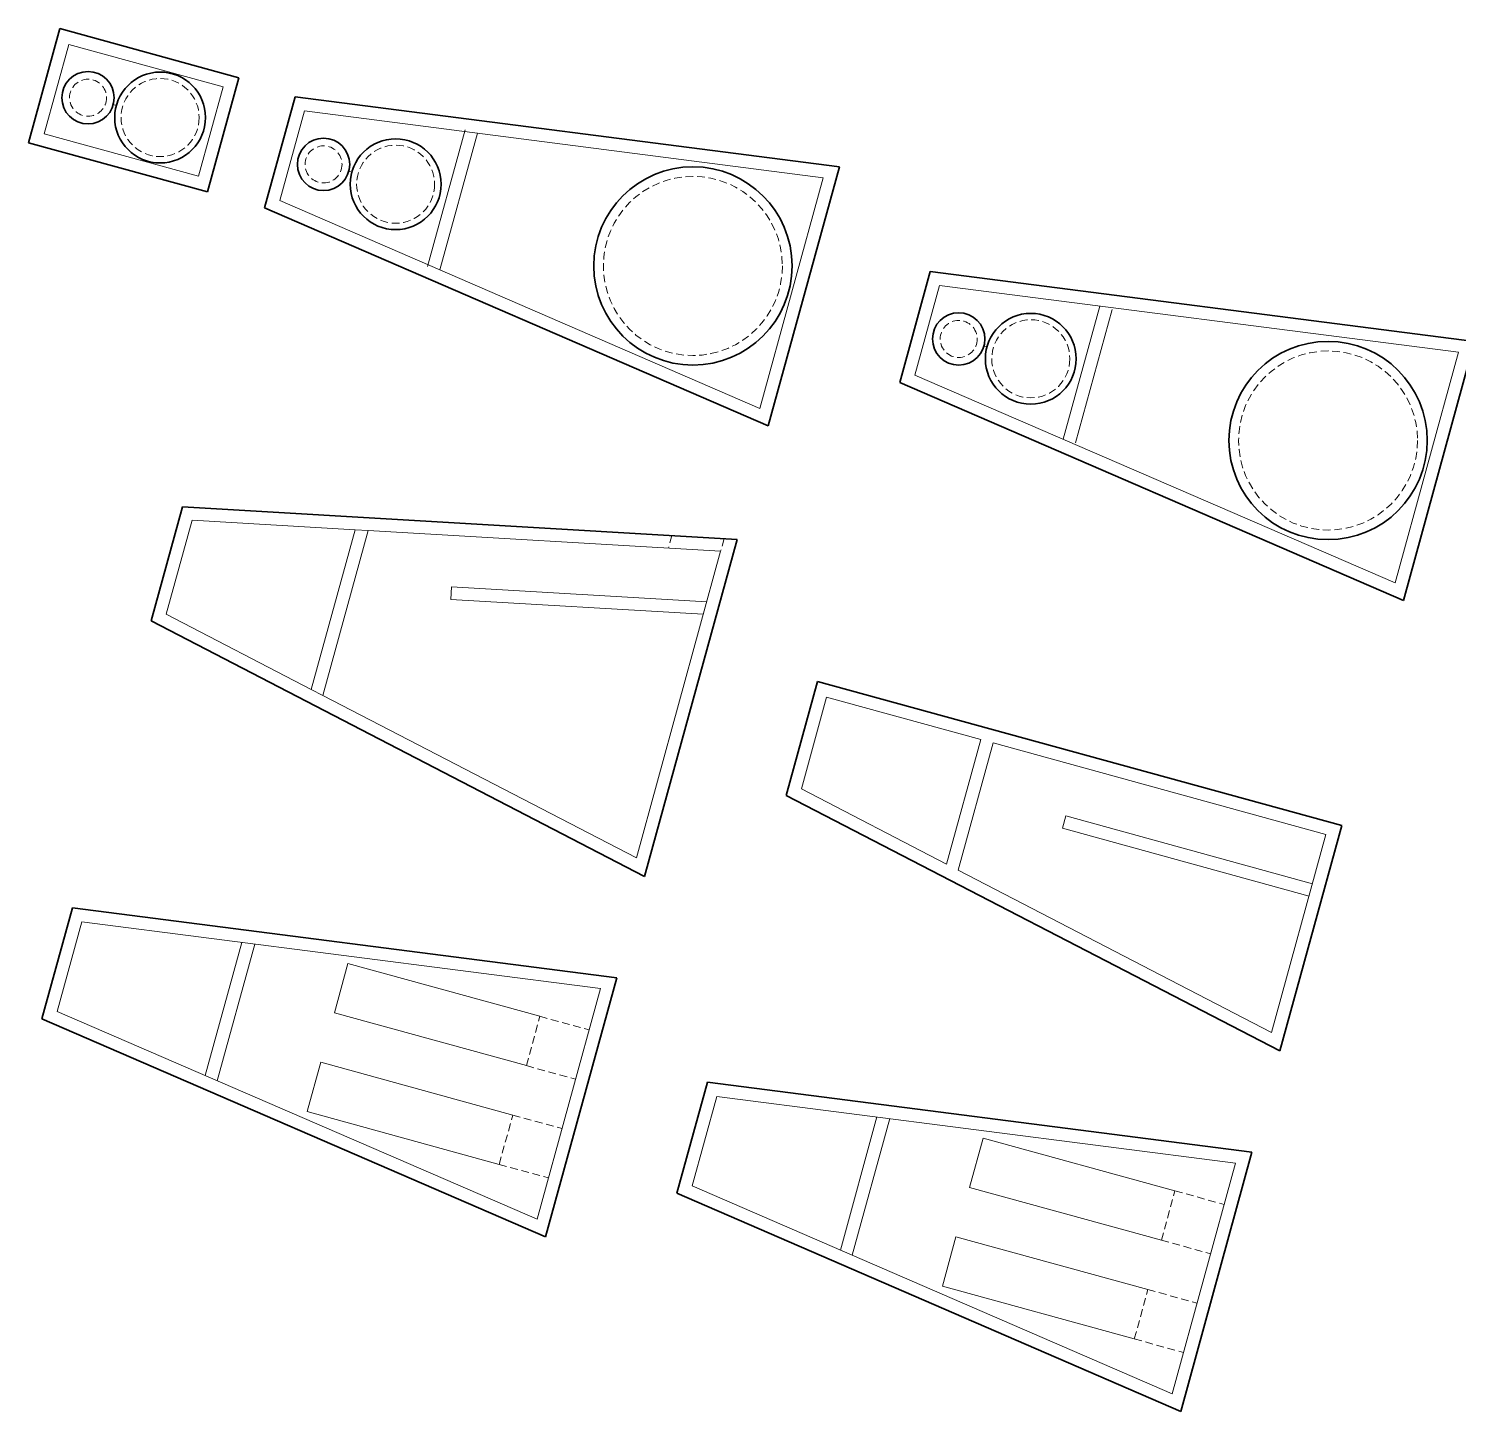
# Model space of a CAD drawing. Header units: feet. Extents: x 2106707 to 2106951, y 730618 to 730861.
# Drawn here: x 2106707.2 to 2106819, y 730650.2 to 730758.3 of the extents above; entities that cross this region are included whole.
import ezdxf

# ---------------------------------------------------------------- set-up
doc = ezdxf.new("R2010")
doc.units = ezdxf.units.FT
doc.header["$LTSCALE"] = 0.2
doc.linetypes.add('MEDIUM_DASHED', pattern=[4.5, 3, -1.5])
doc.layers.add('11', color=7, linetype='Continuous', lineweight=13)
doc.layers.add('33', color=7, linetype='MEDIUM_DASHED', lineweight=13)

msp = doc.modelspace()

# ---------------------------------------------------------------- linework, layer by layer
at = {"layer": '11', "lineweight": 35}
for p, q in [((2106709.611, 730758.2778), (2106707.1605, 730749.3583)), ((2106723.593, 730754.4365), (2106709.611, 730758.2778)), ((2106723.593, 730754.4365), (2106721.142, 730745.5173)), ((2106725.6093, 730744.2662), (2106727.9937, 730752.9448)), ((2106727.9937, 730752.9448), (2106770.5645, 730747.4712)), ((2106721.142, 730745.5173), (2106707.1605, 730749.3583)), ((2106765.001, 730727.2218), (2106770.5645, 730747.4712)), ((2106725.6093, 730744.2662), (2106765.001, 730727.2218)), ((2106775.2733, 730730.621), (2106777.6578, 730739.2995)), ((2106777.6578, 730739.2995), (2106820.2285, 730733.826)), ((2106814.665, 730713.5765), (2106820.2285, 730733.826)), ((2106775.2733, 730730.621), (2106814.665, 730713.5765)), ((2106719.1908, 730720.905), (2106716.7402, 730711.9855)), ((2106719.1908, 730720.905), (2106762.565, 730718.355)), ((2106762.565, 730718.355), (2106755.3275, 730692.0167)), ((2106755.3275, 730692.0167), (2106716.7402, 730711.9855)), ((2106768.8547, 730707.2597), (2106766.4043, 730698.3403)), ((2106809.8358, 730696.0005), (2106768.8547, 730707.2597)), ((2106804.9915, 730678.3715), (2106766.4043, 730698.3403)), ((2106809.8358, 730696.0005), (2106804.9915, 730678.3715)), ((2106708.1973, 730680.8923), (2106710.5817, 730689.5707)), ((2106710.5817, 730689.5707), (2106753.1525, 730684.0972)), ((2106747.589, 730663.8477), (2106753.1525, 730684.0972)), ((2106708.1973, 730680.8923), (2106747.589, 730663.8477)), ((2106757.8547, 730667.249), (2106760.2393, 730675.9275)), ((2106760.2393, 730675.9275), (2106802.81, 730670.454)), ((2106797.2465, 730650.2045), (2106802.81, 730670.454)), ((2106757.8547, 730667.249), (2106797.2465, 730650.2045))]:
    msp.add_line(p, q, dxfattribs=at)
at = {"layer": '11'}
for p, q in [((2106710.3103, 730757.0485), (2106708.3895, 730750.0578)), ((2106722.3638, 730753.7373), (2106710.3103, 730757.0485)), ((2106722.3638, 730753.7373), (2106720.4427, 730746.7463)), ((2106714.0215, 730752.2697), (2106713.7805, 730752.336)), ((2106726.8037, 730744.839), (2106728.728, 730751.8422)), ((2106728.728, 730751.8422), (2106769.2955, 730746.6262)), ((2106741.2857, 730750.3688), (2106738.3515, 730739.69)), ((2106720.4427, 730746.7463), (2106708.3895, 730750.0578)), ((2106742.25, 730750.1038), (2106739.3158, 730739.425)), ((2106732.4372, 730747.0573), (2106732.1963, 730747.1235)), ((2106764.3418, 730728.5965), (2106769.2955, 730746.6262)), ((2106726.8037, 730744.839), (2106764.3418, 730728.5965)), ((2106776.4677, 730731.1937), (2106778.392, 730738.197)), ((2106778.392, 730738.197), (2106818.9595, 730732.981)), ((2106790.9115, 730736.5872), (2106788.052, 730726.1813)), ((2106791.8758, 730736.3222), (2106789.0162, 730725.9163)), ((2106782.1012, 730733.412), (2106781.8602, 730733.4783)), ((2106814.0058, 730714.9513), (2106818.9595, 730732.981)), ((2106776.4677, 730731.1937), (2106814.0058, 730714.9513)), ((2106719.9395, 730719.8592), (2106732.6965, 730719.1092)), ((2106732.6965, 730719.1092), (2106729.2673, 730706.629)), ((2106733.7177, 730719.0493), (2106730.1757, 730706.159)), ((2106732.6965, 730719.1092), (2106733.7177, 730719.0493)), ((2106733.7177, 730719.0493), (2106761.2735, 730717.4293)), ((2106761.2735, 730717.4293), (2106754.6905, 730693.4725)), ((2106740.2242, 730714.66), (2106740.1655, 730713.6617)), ((2106760.19, 730713.4863), (2106740.2242, 730714.66)), ((2106759.9192, 730712.5005), (2106740.1655, 730713.6617)), ((2106730.1757, 730706.159), (2106729.2673, 730706.629)), ((2106754.6905, 730693.4725), (2106730.1757, 730706.159)), ((2106781.6065, 730702.7193), (2106769.5532, 730706.0308)), ((2106781.6065, 730702.7193), (2106778.9312, 730692.9838)), ((2106782.5713, 730702.4542), (2106779.8397, 730692.5138)), ((2106808.6065, 730695.3013), (2106782.5713, 730702.4542)), ((2106807.2818, 730690.48), (2106787.9962, 730695.7785)), ((2106808.6065, 730695.3013), (2106804.3545, 730679.8272)), ((2106804.3545, 730679.8272), (2106779.8397, 730692.5138)), ((2106709.3917, 730681.465), (2106711.316, 730688.4683)), ((2106711.316, 730688.4683), (2106751.8835, 730683.2523)), ((2106723.8358, 730686.8585), (2106720.9762, 730676.4525)), ((2106724.8377, 730686.7298), (2106721.9035, 730676.0513)), ((2106732.1318, 730685.206), (2106731.072, 730681.349)), ((2106732.1318, 730685.206), (2106747.1393, 730681.0828)), ((2106746.9298, 730665.2225), (2106751.8835, 730683.2523)), ((2106709.3917, 730681.465), (2106746.9298, 730665.2225)), ((2106731.072, 730681.349), (2106746.0795, 730677.2257)), ((2106730.0123, 730677.492), (2106728.9525, 730673.635)), ((2106730.0123, 730677.492), (2106745.0197, 730673.3688)), ((2106759.0493, 730667.8218), (2106760.9735, 730674.825)), ((2106760.9735, 730674.825), (2106801.541, 730669.609)), ((2106728.9525, 730673.635), (2106743.96, 730669.5118)), ((2106773.4932, 730673.2153), (2106770.6338, 730662.8093)), ((2106774.4953, 730673.0865), (2106771.561, 730662.408)), ((2106781.7892, 730671.5628), (2106780.7295, 730667.7057)), ((2106781.7892, 730671.5628), (2106796.7968, 730667.4395)), ((2106796.5872, 730651.5792), (2106801.541, 730669.609)), ((2106759.0493, 730667.8218), (2106796.5872, 730651.5792)), ((2106780.7295, 730667.7057), (2106795.737, 730663.5825)), ((2106779.6697, 730663.8488), (2106778.61, 730659.9918)), ((2106779.6697, 730663.8488), (2106794.6773, 730659.7255)), ((2106778.61, 730659.9918), (2106793.6175, 730655.8685))]:
    msp.add_line(p, q, dxfattribs=at)
for points in [[(2106729.2673, 730706.629), (2106717.9183, 730712.502), (2106719.9395, 730719.8592)], [(2106778.9312, 730692.9838), (2106767.5822, 730698.8568), (2106769.5532, 730706.0308)], [(2106807.5468, 730691.4443), (2106788.2612, 730696.7427), (2106787.9962, 730695.7785)]]:
    msp.add_lwpolyline(points, dxfattribs=at)
at = {"layer": '11', "lineweight": 35}
for centre, radius in [((2106711.8064, 730752.8784), 2.0472), ((2106717.4447, 730751.3292), 3.55), ((2106730.2222, 730747.6659), 2.0472), ((2106735.8605, 730746.1168), 3.55), ((2106759.1047, 730739.7307), 7.7499), ((2106759.1047, 730739.7307), 7.7499), ((2106779.8862, 730734.0206), 2.0472), ((2106785.5245, 730732.4715), 3.55), ((2106808.7687, 730726.0855), 7.7499), ((2106808.7687, 730726.0855), 7.7499)]:
    msp.add_circle(centre, radius, dxfattribs=at)
at = {"layer": '33'}
for p, q in [((2106757.462, 730718.655), (2106757.1913, 730717.6693)), ((2106761.5442, 730718.415), (2106761.2735, 730717.4293)), ((2106746.0795, 730677.2257), (2106747.1393, 730681.0828)), ((2106747.1393, 730681.0828), (2106750.996, 730680.023)), ((2106746.0795, 730677.2257), (2106749.9362, 730676.166)), ((2106743.96, 730669.5118), (2106745.0197, 730673.3688)), ((2106745.0197, 730673.3688), (2106748.8767, 730672.309)), ((2106743.96, 730669.5118), (2106747.817, 730668.452)), ((2106795.737, 730663.5825), (2106796.7968, 730667.4395)), ((2106796.7968, 730667.4395), (2106800.6535, 730666.3798)), ((2106795.737, 730663.5825), (2106799.5938, 730662.5228)), ((2106793.6175, 730655.8685), (2106794.6773, 730659.7255)), ((2106794.6773, 730659.7255), (2106798.5343, 730658.6658)), ((2106793.6175, 730655.8685), (2106797.4745, 730654.8088))]:
    msp.add_line(p, q, dxfattribs=at)
for centre, radius in [((2106711.8065, 730752.8785), 1.4468), ((2106717.4447, 730751.3292), 3.05), ((2106730.2223, 730747.666), 1.4468), ((2106735.8605, 730746.1168), 3.05), ((2106759.1047, 730739.7307), 6.9999), ((2106779.8862, 730734.0208), 1.4468), ((2106785.5245, 730732.4715), 3.05), ((2106808.7687, 730726.0855), 6.9999)]:
    msp.add_circle(centre, radius, dxfattribs=at)

doc.saveas('drawing.dxf')
